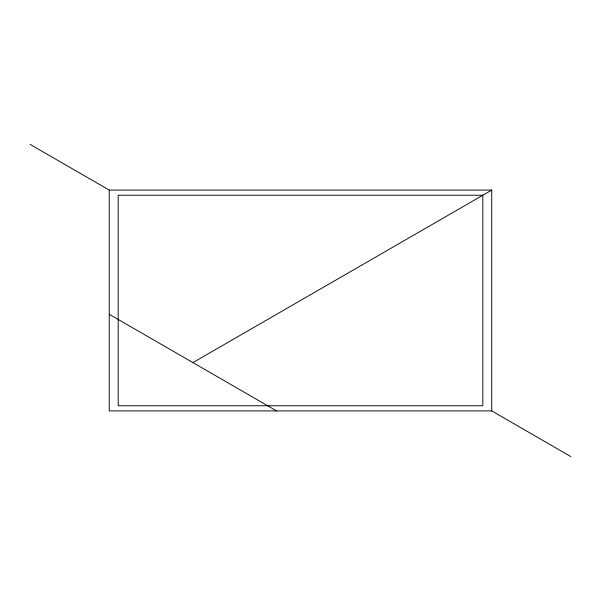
<?xml version="1.0" encoding="UTF-8"?>
<svg xmlns="http://www.w3.org/2000/svg" width="601" height="601" viewBox="0 0 601 601"><rect width="100%" height="100%" fill="white"/><g stroke="black" fill="none" stroke-linecap="round" stroke-linejoin="round"><path stroke-width="0.9" d="M192.929 362.606L491.738 190.089L491.738 410.911L570.95 456.64M30.05 144.36L109.262 190.089L491.738 190.089M491.738 410.911L109.262 410.911L109.262 190.089M109.262 314.3L276.595 410.911M482.813 195.242L118.187 195.242L118.187 405.758L482.813 405.758L482.813 195.242"/></g></svg>
